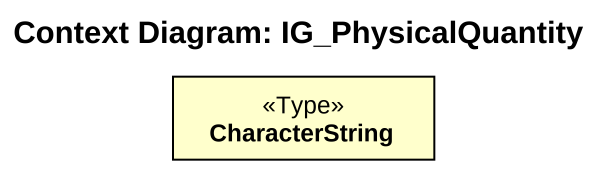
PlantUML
@startuml
title Context Diagram: IG_PhysicalQuantity
hide circle
hide empty members
class CharacterString <<Type>>
@enduml
